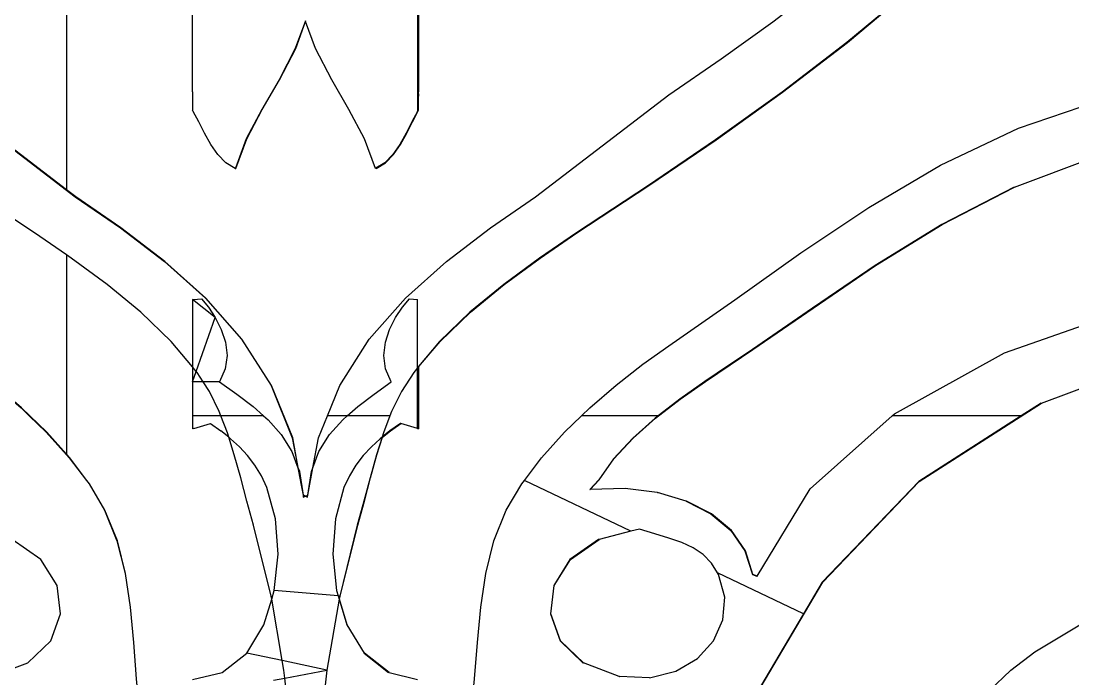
# Model space of a CAD drawing. Header units: inches. Extents: x -2812 to 9774, y -15726 to -746.
# Drawn here: x 3468.53 to 3480.08, y -9218.68 to -9211.46 of the extents above; entities that cross this region are included whole.
import ezdxf

# ---------------------------------------------------------------- set-up
doc = ezdxf.new("R2010")
doc.units = ezdxf.units.IN
doc.header["$LTSCALE"] = 17
doc.header["$MEASUREMENT"] = 0
doc.layers.add('OUTLINE', color=1, linetype='Continuous', lineweight=25)

# ---------------------------------------------------------------- blocks, each defined once
blk = doc.blocks.new('fddd')
for p, q in [((-427.464, -3270.876), (-427.464, -3276.271)), ((-426.081, -3275.194), (-426.08, -3272.648)), ((-423.612, -3272.658), (-423.61, -3275.389)), ((-423.596, -3275.194), (-423.597, -3272.648)), ((-419.707, -3274.426), (-419.155, -3273.999)), ((-418.213, -3274.082), (-418.895, -3274.655)), ((-418.89, -3274.655), (-418.208, -3274.082)), ((-424.841, -3274.415), (-424.953, -3274.719)), ((-424.948, -3274.719), (-424.839, -3274.422)), ((-424.839, -3274.422), (-424.841, -3274.415)), ((-424.73, -3274.719), (-424.839, -3274.422)), ((-420.275, -3274.835), (-419.707, -3274.426)), ((-418.895, -3274.655), (-419.607, -3275.2)), ((-419.602, -3275.2), (-418.89, -3274.655)), ((-418.895, -3274.655), (-418.89, -3274.655)), ((-424.953, -3274.719), (-425.13, -3275.063)), ((-425.126, -3275.063), (-424.948, -3274.719)), ((-424.953, -3274.719), (-424.948, -3274.719)), ((-424.552, -3275.063), (-424.73, -3274.719)), ((-420.85, -3275.227), (-420.275, -3274.835)), ((-425.13, -3275.063), (-425.32, -3275.39)), ((-425.315, -3275.39), (-425.126, -3275.063)), ((-425.13, -3275.063), (-425.126, -3275.063)), ((-424.363, -3275.39), (-424.552, -3275.063)), ((-428.832, -3275.227), (-427.369, -3276.347)), ((-427.464, -3276.271), (-428.827, -3275.227)), ((-426.08, -3275.197), (-426.081, -3275.194)), ((-426.08, -3275.197), (-426.08, -3275.397)), ((-423.598, -3275.217), (-423.61, -3275.389)), ((-423.598, -3275.197), (-423.596, -3275.194)), ((-423.598, -3275.217), (-423.598, -3275.197)), ((-423.598, -3275.397), (-423.598, -3275.217)), ((-422.313, -3276.347), (-420.85, -3275.227)), ((-419.607, -3275.2), (-420.337, -3275.722)), ((-420.332, -3275.722), (-419.602, -3275.2)), ((-419.607, -3275.2), (-419.602, -3275.2)), ((-417.009, -3275.596), (-416.061, -3275.269)), ((-423.61, -3275.389), (-423.611, -3275.4)), ((-426.072, -3275.41), (-426.08, -3275.397)), ((-426.011, -3275.526), (-426.072, -3275.41)), ((-425.32, -3275.39), (-425.49, -3275.711)), ((-425.485, -3275.711), (-425.315, -3275.39)), ((-425.32, -3275.39), (-425.315, -3275.39)), ((-424.192, -3275.711), (-424.363, -3275.39)), ((-423.612, -3275.413), (-423.671, -3275.526)), ((-423.666, -3275.526), (-423.606, -3275.41)), ((-423.612, -3275.413), (-423.61, -3275.41)), ((-423.611, -3275.4), (-423.61, -3275.41)), ((-423.61, -3275.41), (-423.598, -3275.397)), ((-423.606, -3275.41), (-423.61, -3275.41)), ((-423.606, -3275.41), (-423.598, -3275.397)), ((-425.948, -3275.651), (-426.011, -3275.526)), ((-423.671, -3275.526), (-423.734, -3275.651)), ((-423.729, -3275.651), (-423.666, -3275.526)), ((-423.666, -3275.526), (-423.671, -3275.526)), ((-417.866, -3276.002), (-417.009, -3275.596)), ((-425.88, -3275.773), (-425.948, -3275.651)), ((-425.49, -3275.711), (-425.61, -3276.034)), ((-425.607, -3276.036), (-425.485, -3275.711)), ((-425.49, -3275.711), (-425.485, -3275.711)), ((-424.071, -3276.036), (-424.192, -3275.711)), ((-423.734, -3275.651), (-423.803, -3275.773)), ((-423.798, -3275.773), (-423.729, -3275.651)), ((-423.729, -3275.651), (-423.734, -3275.651)), ((-420.337, -3275.722), (-421.073, -3276.223)), ((-421.069, -3276.223), (-420.332, -3275.722)), ((-420.337, -3275.722), (-420.332, -3275.722)), ((-425.803, -3275.884), (-425.88, -3275.773)), ((-423.803, -3275.773), (-423.88, -3275.884)), ((-423.875, -3275.884), (-423.798, -3275.773)), ((-423.798, -3275.773), (-423.803, -3275.773)), ((-425.714, -3275.975), (-425.803, -3275.884)), ((-423.88, -3275.884), (-423.968, -3275.975)), ((-423.963, -3275.975), (-423.875, -3275.884)), ((-423.875, -3275.884), (-423.88, -3275.884)), ((-417.055, -3276.244), (-416.187, -3275.916)), ((-425.611, -3276.036), (-425.714, -3275.975)), ((-425.61, -3276.034), (-425.611, -3276.036)), ((-425.611, -3276.036), (-425.607, -3276.036)), ((-425.61, -3276.034), (-425.607, -3276.036)), ((-424.067, -3276.034), (-424.071, -3276.036)), ((-424.066, -3276.036), (-424.071, -3276.036)), ((-423.968, -3275.975), (-424.067, -3276.034)), ((-424.067, -3276.034), (-424.066, -3276.036)), ((-424.066, -3276.036), (-423.963, -3275.975)), ((-423.963, -3275.975), (-423.968, -3275.975)), ((-418.655, -3276.465), (-417.866, -3276.002)), ((-427.817, -3276.745), (-428.609, -3276.223)), ((-427.364, -3276.347), (-427.464, -3276.271)), ((-421.073, -3276.223), (-421.865, -3276.745)), ((-421.86, -3276.745), (-421.069, -3276.223)), ((-421.073, -3276.223), (-421.069, -3276.223)), ((-417.06, -3276.244), (-417.853, -3276.651)), ((-417.849, -3276.651), (-417.055, -3276.244)), ((-417.06, -3276.244), (-417.055, -3276.244)), ((-427.364, -3276.347), (-427.369, -3276.347)), ((-427.369, -3276.347), (-426.873, -3276.69)), ((-426.868, -3276.69), (-427.364, -3276.347)), ((-422.809, -3276.69), (-422.313, -3276.347)), ((-419.4, -3276.965), (-418.655, -3276.465)), ((-417.853, -3276.651), (-418.585, -3277.104)), ((-418.58, -3277.104), (-417.849, -3276.651)), ((-417.853, -3276.651), (-417.849, -3276.651)), ((-427.464, -3276.986), (-427.817, -3276.745)), ((-426.868, -3276.69), (-426.873, -3276.69)), ((-426.873, -3276.69), (-426.39, -3277.058)), ((-426.385, -3277.058), (-426.868, -3276.69)), ((-423.292, -3277.058), (-422.809, -3276.69)), ((-421.865, -3276.745), (-422.27, -3277.021)), ((-422.265, -3277.021), (-421.86, -3276.745)), ((-421.865, -3276.745), (-421.86, -3276.745)), ((-427.464, -3276.986), (-427.464, -3279.176)), ((-427.413, -3277.021), (-427.464, -3276.986)), ((-420.124, -3277.478), (-419.4, -3276.965)), ((-427.019, -3277.311), (-427.413, -3277.021)), ((-426.39, -3277.058), (-425.94, -3277.462)), ((-426.385, -3277.058), (-426.39, -3277.058)), ((-425.935, -3277.462), (-426.385, -3277.058)), ((-423.742, -3277.462), (-423.292, -3277.058)), ((-422.27, -3277.021), (-422.663, -3277.311)), ((-422.659, -3277.311), (-422.265, -3277.021)), ((-422.27, -3277.021), (-422.265, -3277.021)), ((-418.585, -3277.104), (-419.272, -3277.573)), ((-419.267, -3277.573), (-418.58, -3277.104)), ((-418.585, -3277.104), (-418.58, -3277.104)), ((-426.649, -3277.615), (-427.019, -3277.311)), ((-422.663, -3277.311), (-423.034, -3277.615)), ((-423.029, -3277.615), (-422.659, -3277.311)), ((-422.663, -3277.311), (-422.659, -3277.311)), ((-426.07, -3277.476), (-425.983, -3277.467)), ((-425.983, -3277.467), (-425.906, -3277.56)), ((-425.935, -3277.462), (-425.94, -3277.462)), ((-425.94, -3277.462), (-425.543, -3277.913)), ((-425.538, -3277.913), (-425.935, -3277.462)), ((-424.14, -3277.913), (-423.742, -3277.462)), ((-423.776, -3277.56), (-423.699, -3277.467)), ((-423.699, -3277.467), (-423.612, -3277.476)), ((-425.831, -3277.675), (-426.08, -3277.476)), ((-426.08, -3277.476), (-426.08, -3278.217)), ((-426.08, -3277.476), (-426.07, -3277.476)), ((-425.906, -3277.56), (-425.831, -3277.675)), ((-423.851, -3277.675), (-423.776, -3277.56)), ((-423.612, -3278.228), (-423.612, -3277.476)), ((-420.85, -3277.985), (-420.124, -3277.478)), ((-419.272, -3277.573), (-419.933, -3278.027)), ((-419.928, -3278.027), (-419.267, -3277.573)), ((-419.272, -3277.573), (-419.267, -3277.573)), ((-417.164, -3278.061), (-415.733, -3277.559)), ((-426.315, -3277.936), (-426.649, -3277.615)), ((-426.039, -3278.265), (-425.831, -3277.675)), ((-425.831, -3277.675), (-425.766, -3277.805)), ((-423.916, -3277.805), (-423.851, -3277.675)), ((-423.034, -3277.615), (-423.367, -3277.936)), ((-423.363, -3277.936), (-423.029, -3277.615)), ((-423.034, -3277.615), (-423.029, -3277.615)), ((-425.766, -3277.805), (-425.72, -3277.946)), ((-423.962, -3277.946), (-423.916, -3277.805)), ((-425.538, -3277.913), (-425.543, -3277.913)), ((-425.543, -3277.913), (-425.218, -3278.42)), ((-425.213, -3278.42), (-425.538, -3277.913)), ((-424.465, -3278.42), (-424.14, -3277.913)), ((-426.08, -3278.217), (-426.315, -3277.936)), ((-425.72, -3277.946), (-425.702, -3278.092)), ((-423.98, -3278.092), (-423.962, -3277.946)), ((-423.598, -3278.217), (-423.363, -3277.936)), ((-423.367, -3277.936), (-423.598, -3278.211)), ((-423.367, -3277.936), (-423.363, -3277.936)), ((-421.135, -3278.188), (-420.85, -3277.985)), ((-419.933, -3278.027), (-420.183, -3278.193)), ((-420.178, -3278.193), (-419.928, -3278.027)), ((-419.933, -3278.027), (-419.928, -3278.027)), ((-416.758, -3278.614), (-415.114, -3277.998)), ((-425.702, -3278.092), (-425.721, -3278.239)), ((-423.961, -3278.239), (-423.98, -3278.092)), ((-418.371, -3278.731), (-417.164, -3278.061)), ((-426.08, -3278.217), (-426.08, -3278.379)), ((-426.039, -3278.265), (-426.08, -3278.217)), ((-426.08, -3278.379), (-426.039, -3278.265)), ((-426.03, -3278.276), (-426.039, -3278.265)), ((-425.964, -3278.379), (-426.03, -3278.276)), ((-425.721, -3278.239), (-425.785, -3278.379)), ((-423.898, -3278.379), (-423.961, -3278.239)), ((-423.652, -3278.276), (-423.786, -3278.485)), ((-423.612, -3278.228), (-423.652, -3278.276)), ((-423.598, -3278.211), (-423.612, -3278.228)), ((-423.612, -3278.234), (-423.598, -3278.217)), ((-423.612, -3278.234), (-423.612, -3278.228)), ((-423.612, -3278.339), (-423.612, -3278.234)), ((-423.598, -3278.211), (-423.598, -3278.217)), ((-423.598, -3278.217), (-423.598, -3278.379)), ((-421.428, -3278.416), (-421.135, -3278.188)), ((-420.183, -3278.193), (-420.454, -3278.375)), ((-420.449, -3278.375), (-420.178, -3278.193)), ((-420.183, -3278.193), (-420.178, -3278.193)), ((-426.08, -3278.379), (-426.08, -3278.755)), ((-425.964, -3278.379), (-426.08, -3278.379)), ((-425.785, -3278.379), (-425.964, -3278.379)), ((-425.896, -3278.485), (-425.964, -3278.379)), ((-425.785, -3278.379), (-425.596, -3278.516)), ((-424.086, -3278.516), (-423.898, -3278.379)), ((-423.598, -3278.379), (-423.612, -3278.339)), ((-423.612, -3278.379), (-423.612, -3278.339)), ((-423.612, -3278.379), (-423.598, -3278.379)), ((-423.612, -3278.755), (-423.612, -3278.379)), ((-423.598, -3278.379), (-423.598, -3278.755)), ((-420.454, -3278.375), (-420.731, -3278.572)), ((-420.726, -3278.572), (-420.449, -3278.375)), ((-420.454, -3278.375), (-420.449, -3278.375)), ((-428.254, -3278.416), (-427.964, -3278.667)), ((-427.959, -3278.667), (-428.249, -3278.416)), ((-425.788, -3278.707), (-425.896, -3278.485)), ((-425.213, -3278.42), (-425.218, -3278.42)), ((-425.218, -3278.42), (-424.985, -3278.994)), ((-424.98, -3278.994), (-425.213, -3278.42)), ((-424.6, -3278.755), (-424.465, -3278.42)), ((-423.786, -3278.485), (-423.895, -3278.707)), ((-421.719, -3278.667), (-421.428, -3278.416)), ((-425.596, -3278.516), (-425.416, -3278.652)), ((-424.266, -3278.652), (-424.086, -3278.516)), ((-420.995, -3278.781), (-420.726, -3278.572)), ((-420.731, -3278.572), (-420.966, -3278.755)), ((-420.731, -3278.572), (-420.726, -3278.572)), ((-418.101, -3279.476), (-416.758, -3278.614)), ((-416.763, -3278.614), (-416.982, -3278.755)), ((-416.763, -3278.614), (-416.758, -3278.614)), ((-427.959, -3278.667), (-427.964, -3278.667)), ((-427.964, -3278.667), (-427.873, -3278.755)), ((-427.868, -3278.755), (-427.959, -3278.667)), ((-425.769, -3278.755), (-425.788, -3278.707)), ((-425.416, -3278.652), (-425.3, -3278.755)), ((-424.382, -3278.755), (-424.266, -3278.652)), ((-423.895, -3278.707), (-423.913, -3278.755)), ((-421.81, -3278.755), (-421.719, -3278.667)), ((-418.397, -3278.755), (-418.371, -3278.731)), ((-427.873, -3278.755), (-427.868, -3278.755)), ((-427.873, -3278.755), (-427.687, -3278.934)), ((-427.682, -3278.934), (-427.868, -3278.755)), ((-426.08, -3278.755), (-426.08, -3278.898)), ((-425.769, -3278.755), (-426.08, -3278.755)), ((-426.065, -3278.894), (-425.884, -3278.836)), ((-425.884, -3278.836), (-425.77, -3278.92)), ((-425.3, -3278.755), (-425.769, -3278.755)), ((-425.698, -3278.94), (-425.769, -3278.755)), ((-425.3, -3278.755), (-425.251, -3278.797)), ((-425.251, -3278.797), (-425.107, -3278.959)), ((-424.697, -3278.994), (-424.6, -3278.755)), ((-424.382, -3278.755), (-424.6, -3278.755)), ((-424.575, -3278.959), (-424.431, -3278.797)), ((-424.431, -3278.797), (-424.382, -3278.755)), ((-423.913, -3278.755), (-424.382, -3278.755)), ((-423.913, -3278.755), (-423.984, -3278.94)), ((-423.798, -3278.836), (-423.913, -3278.92)), ((-423.908, -3278.92), (-423.795, -3278.837)), ((-423.795, -3278.837), (-423.798, -3278.836)), ((-423.612, -3278.894), (-423.795, -3278.837)), ((-423.612, -3278.755), (-423.598, -3278.755)), ((-423.612, -3278.893), (-423.612, -3278.755)), ((-423.598, -3278.755), (-423.598, -3278.898)), ((-421.996, -3278.934), (-421.81, -3278.755)), ((-420.966, -3278.755), (-421.81, -3278.755)), ((-421, -3278.781), (-421.247, -3279)), ((-421.243, -3279), (-420.995, -3278.781)), ((-420.966, -3278.755), (-421, -3278.781)), ((-421, -3278.781), (-420.995, -3278.781)), ((-419.297, -3279.555), (-418.397, -3278.755)), ((-416.982, -3278.755), (-418.397, -3278.755)), ((-416.982, -3278.755), (-418.106, -3279.476)), ((-427.682, -3278.934), (-427.687, -3278.934)), ((-427.687, -3278.934), (-427.464, -3279.181)), ((-427.464, -3279.176), (-427.682, -3278.934)), ((-426.065, -3278.894), (-426.08, -3278.898)), ((-425.682, -3278.989), (-425.77, -3278.92)), ((-425.682, -3278.989), (-425.698, -3278.94)), ((-425.107, -3278.959), (-424.991, -3279.145)), ((-424.692, -3279.145), (-424.575, -3278.959)), ((-423.984, -3278.94), (-424, -3278.989)), ((-423.995, -3278.989), (-423.908, -3278.92)), ((-423.913, -3278.92), (-423.994, -3278.984)), ((-423.908, -3278.92), (-423.913, -3278.92)), ((-423.612, -3278.893), (-423.598, -3278.898)), ((-423.612, -3278.894), (-423.612, -3278.893)), ((-423.612, -3278.894), (-423.598, -3278.898)), ((-422.248, -3279.214), (-421.996, -3278.934)), ((-425.663, -3279.005), (-425.682, -3278.989)), ((-425.622, -3279.183), (-425.682, -3278.989)), ((-425.565, -3279.095), (-425.663, -3279.005)), ((-424.98, -3278.994), (-424.985, -3278.994)), ((-424.985, -3278.994), (-424.929, -3279.298)), ((-424.919, -3279.323), (-424.98, -3278.994)), ((-424.758, -3279.323), (-424.697, -3278.994)), ((-424.019, -3279.005), (-424.117, -3279.095)), ((-424, -3278.989), (-424.061, -3279.183)), ((-424.056, -3279.183), (-423.995, -3278.989)), ((-424, -3278.989), (-424.019, -3279.005)), ((-423.994, -3278.984), (-424, -3278.989)), ((-423.995, -3278.989), (-423.994, -3278.984)), ((-421.247, -3279), (-421.458, -3279.226)), ((-421.454, -3279.226), (-421.243, -3279)), ((-421.247, -3279), (-421.243, -3279)), ((-427.464, -3279.176), (-427.464, -3279.181)), ((-427.429, -3279.214), (-427.464, -3279.176)), ((-427.464, -3279.181), (-427.434, -3279.214)), ((-425.552, -3279.434), (-425.622, -3279.183)), ((-425.476, -3279.191), (-425.565, -3279.095)), ((-425.395, -3279.296), (-425.476, -3279.191)), ((-424.991, -3279.145), (-424.924, -3279.323)), ((-424.758, -3279.323), (-424.692, -3279.145)), ((-424.207, -3279.191), (-424.287, -3279.296)), ((-424.117, -3279.095), (-424.207, -3279.191)), ((-424.061, -3279.183), (-424.13, -3279.434)), ((-424.125, -3279.434), (-424.056, -3279.183)), ((-424.061, -3279.183), (-424.056, -3279.183)), ((-427.429, -3279.214), (-427.434, -3279.214)), ((-427.434, -3279.214), (-427.245, -3279.463)), ((-427.242, -3279.462), (-427.429, -3279.214)), ((-425.325, -3279.411), (-425.395, -3279.296)), ((-424.919, -3279.323), (-424.929, -3279.298)), ((-424.929, -3279.298), (-424.924, -3279.323)), ((-424.287, -3279.296), (-424.358, -3279.411)), ((-422.436, -3279.462), (-422.248, -3279.214)), ((-421.458, -3279.226), (-421.619, -3279.458)), ((-421.614, -3279.458), (-421.454, -3279.226)), ((-421.458, -3279.226), (-421.454, -3279.226)), ((-425.264, -3279.541), (-425.325, -3279.411)), ((-424.924, -3279.323), (-424.909, -3279.364)), ((-424.924, -3279.323), (-424.867, -3279.624)), ((-424.904, -3279.364), (-424.919, -3279.323)), ((-424.909, -3279.364), (-424.904, -3279.364)), ((-424.909, -3279.364), (-424.891, -3279.479)), ((-424.863, -3279.624), (-424.904, -3279.364)), ((-424.815, -3279.624), (-424.758, -3279.323)), ((-424.815, -3279.624), (-424.774, -3279.364)), ((-424.774, -3279.364), (-424.758, -3279.323)), ((-424.358, -3279.411), (-424.418, -3279.541)), ((-427.245, -3279.463), (-427.242, -3279.462)), ((-427.245, -3279.463), (-427.217, -3279.501)), ((-427.212, -3279.501), (-427.242, -3279.462)), ((-427.217, -3279.501), (-427.047, -3279.79)), ((-427.212, -3279.501), (-427.217, -3279.501)), ((-427.042, -3279.79), (-427.212, -3279.501)), ((-425.484, -3279.692), (-425.552, -3279.434)), ((-425.171, -3279.884), (-425.264, -3279.541)), ((-424.891, -3279.479), (-424.867, -3279.624)), ((-424.863, -3279.624), (-424.891, -3279.479)), ((-424.418, -3279.541), (-424.512, -3279.884)), ((-424.13, -3279.434), (-424.199, -3279.692)), ((-424.194, -3279.692), (-424.125, -3279.434)), ((-424.13, -3279.434), (-424.125, -3279.434)), ((-422.636, -3279.79), (-422.465, -3279.501)), ((-422.465, -3279.501), (-422.436, -3279.462)), ((-421.267, -3280.021), (-422.436, -3279.462)), ((-421.619, -3279.458), (-421.718, -3279.562)), ((-421.713, -3279.561), (-421.614, -3279.458)), ((-421.619, -3279.458), (-421.614, -3279.458)), ((-418.106, -3279.476), (-419.166, -3280.582)), ((-419.161, -3280.582), (-418.101, -3279.476)), ((-418.106, -3279.476), (-418.101, -3279.476)), ((-424.867, -3279.624), (-424.863, -3279.625)), ((-424.867, -3279.624), (-424.865, -3279.645)), ((-424.867, -3279.624), (-424.863, -3279.624)), ((-424.865, -3279.645), (-424.841, -3279.635)), ((-424.839, -3279.634), (-424.863, -3279.624)), ((-424.863, -3279.625), (-424.863, -3279.624)), ((-424.863, -3279.625), (-424.841, -3279.635)), ((-424.841, -3279.635), (-424.839, -3279.634)), ((-424.841, -3279.635), (-424.818, -3279.645)), ((-424.839, -3279.634), (-424.815, -3279.624)), ((-424.818, -3279.645), (-424.815, -3279.624)), ((-421.718, -3279.562), (-421.713, -3279.561)), ((-421.331, -3279.552), (-421.713, -3279.561)), ((-420.98, -3279.596), (-421.331, -3279.552)), ((-420.98, -3279.596), (-420.975, -3279.596)), ((-420.661, -3279.689), (-420.975, -3279.596)), ((-419.882, -3280.514), (-419.297, -3279.555)), ((-425.41, -3279.956), (-425.484, -3279.692)), ((-424.199, -3279.692), (-424.272, -3279.956)), ((-424.267, -3279.956), (-424.194, -3279.692)), ((-424.199, -3279.692), (-424.194, -3279.692)), ((-420.661, -3279.689), (-420.656, -3279.689)), ((-420.661, -3279.689), (-420.388, -3279.829)), ((-420.383, -3279.829), (-420.656, -3279.689)), ((-427.047, -3279.79), (-426.911, -3280.128)), ((-427.042, -3279.79), (-427.047, -3279.79)), ((-426.906, -3280.128), (-427.042, -3279.79)), ((-425.142, -3280.273), (-425.171, -3279.884)), ((-424.512, -3279.884), (-424.54, -3280.273)), ((-422.771, -3280.128), (-422.636, -3279.79)), ((-420.388, -3279.829), (-420.169, -3280.012)), ((-420.388, -3279.829), (-420.383, -3279.829)), ((-420.164, -3280.012), (-420.383, -3279.829)), ((-425.217, -3280.733), (-425.41, -3279.956)), ((-424.272, -3279.956), (-424.465, -3280.733)), ((-424.461, -3280.733), (-424.267, -3279.956)), ((-424.272, -3279.956), (-424.267, -3279.956)), ((-421.173, -3279.997), (-421.267, -3280.021)), ((-421.003, -3280.049), (-421.173, -3279.997)), ((-427.746, -3280.33), (-428.061, -3280.11)), ((-421.622, -3280.11), (-421.936, -3280.33)), ((-421.931, -3280.33), (-421.617, -3280.11)), ((-421.617, -3280.11), (-421.622, -3280.11)), ((-421.267, -3280.021), (-421.617, -3280.11)), ((-420.849, -3280.096), (-421.003, -3280.049)), ((-420.709, -3280.144), (-420.849, -3280.096)), ((-420.169, -3280.012), (-420.014, -3280.235)), ((-420.169, -3280.012), (-420.164, -3280.012)), ((-420.01, -3280.235), (-420.164, -3280.012)), ((-426.911, -3280.128), (-426.822, -3280.484)), ((-426.906, -3280.128), (-426.911, -3280.128)), ((-426.818, -3280.484), (-426.906, -3280.128)), ((-422.86, -3280.484), (-422.771, -3280.128)), ((-420.584, -3280.202), (-420.709, -3280.144)), ((-420.475, -3280.275), (-420.584, -3280.202)), ((-420.014, -3280.235), (-420.01, -3280.235)), ((-420.014, -3280.235), (-419.933, -3280.495)), ((-419.928, -3280.495), (-420.01, -3280.235)), ((-427.569, -3280.616), (-427.746, -3280.33)), ((-425.183, -3280.673), (-425.142, -3280.273)), ((-424.54, -3280.273), (-424.499, -3280.673)), ((-421.936, -3280.33), (-422.113, -3280.616)), ((-422.108, -3280.616), (-421.931, -3280.33)), ((-421.936, -3280.33), (-421.931, -3280.33)), ((-420.382, -3280.37), (-420.475, -3280.275)), ((-420.317, -3280.476), (-420.382, -3280.37)), ((-426.822, -3280.484), (-426.767, -3280.855)), ((-426.818, -3280.484), (-426.822, -3280.484)), ((-426.762, -3280.855), (-426.818, -3280.484)), ((-422.916, -3280.855), (-422.86, -3280.484)), ((-419.371, -3280.928), (-420.317, -3280.476)), ((-420.305, -3280.495), (-420.317, -3280.476)), ((-420.234, -3280.745), (-420.305, -3280.495)), ((-419.961, -3281.932), (-419.161, -3280.582)), ((-419.933, -3280.495), (-419.928, -3280.495)), ((-419.933, -3280.495), (-419.883, -3280.516)), ((-419.882, -3280.514), (-419.928, -3280.495)), ((-419.883, -3280.516), (-419.882, -3280.514)), ((-419.166, -3280.582), (-419.371, -3280.928)), ((-419.166, -3280.582), (-419.161, -3280.582)), ((-427.532, -3280.927), (-427.569, -3280.616)), ((-425.211, -3280.766), (-425.183, -3280.673)), ((-424.482, -3280.732), (-425.183, -3280.673)), ((-424.499, -3280.673), (-424.482, -3280.732)), ((-422.113, -3280.616), (-422.15, -3280.927)), ((-422.145, -3280.927), (-422.108, -3280.616)), ((-422.113, -3280.616), (-422.108, -3280.616)), ((-425.296, -3281.047), (-425.211, -3280.766)), ((-425.211, -3280.766), (-425.217, -3280.733)), ((-425.095, -3281.442), (-425.211, -3280.766)), ((-424.471, -3280.766), (-424.605, -3281.546)), ((-424.465, -3280.733), (-424.482, -3280.732)), ((-424.482, -3280.732), (-424.471, -3280.766)), ((-424.469, -3280.756), (-424.471, -3280.766)), ((-424.471, -3280.766), (-424.386, -3281.047)), ((-424.465, -3280.733), (-424.469, -3280.756)), ((-424.466, -3280.766), (-424.469, -3280.756)), ((-424.466, -3280.766), (-424.461, -3280.733)), ((-424.381, -3281.047), (-424.466, -3280.766)), ((-424.465, -3280.733), (-424.461, -3280.733)), ((-420.256, -3280.993), (-420.234, -3280.745)), ((-427.638, -3281.224), (-427.532, -3280.927)), ((-426.767, -3280.855), (-426.73, -3281.241)), ((-426.762, -3280.855), (-426.767, -3280.855)), ((-426.725, -3281.241), (-426.762, -3280.855)), ((-422.952, -3281.241), (-422.916, -3280.855)), ((-422.15, -3280.927), (-422.145, -3280.927)), ((-422.15, -3280.927), (-422.045, -3281.224)), ((-422.04, -3281.224), (-422.145, -3280.927)), ((-419.371, -3280.928), (-419.966, -3281.932)), ((-425.486, -3281.359), (-425.296, -3281.047)), ((-424.381, -3281.047), (-424.386, -3281.047)), ((-424.386, -3281.047), (-424.197, -3281.359)), ((-424.192, -3281.359), (-424.381, -3281.047)), ((-420.36, -3281.223), (-420.256, -3280.993)), ((-416.833, -3281.345), (-416.19, -3280.961)), ((-427.888, -3281.467), (-427.638, -3281.224)), ((-426.73, -3281.241), (-426.699, -3281.64)), ((-426.725, -3281.241), (-426.73, -3281.241)), ((-426.695, -3281.64), (-426.725, -3281.241)), ((-422.983, -3281.64), (-422.952, -3281.241)), ((-422.045, -3281.224), (-422.04, -3281.224)), ((-422.045, -3281.224), (-421.794, -3281.467)), ((-421.789, -3281.467), (-422.04, -3281.224)), ((-420.537, -3281.417), (-420.36, -3281.223)), ((-425.755, -3281.574), (-425.486, -3281.359)), ((-425.095, -3281.442), (-425.486, -3281.359)), ((-424.196, -3281.36), (-424.197, -3281.359)), ((-424.196, -3281.36), (-424.192, -3281.359)), ((-424.196, -3281.36), (-423.928, -3281.574)), ((-423.923, -3281.574), (-424.192, -3281.359)), ((-417.094, -3281.545), (-416.833, -3281.345)), ((-428.287, -3281.615), (-427.888, -3281.467)), ((-424.605, -3281.546), (-425.095, -3281.442)), ((-425.077, -3281.546), (-425.095, -3281.442)), ((-421.794, -3281.467), (-421.789, -3281.467)), ((-421.396, -3281.615), (-421.789, -3281.467)), ((-420.775, -3281.558), (-420.537, -3281.417)), ((-426.08, -3281.65), (-425.755, -3281.574)), ((-425.067, -3281.633), (-425.077, -3281.546)), ((-425.067, -3281.633), (-424.605, -3281.546)), ((-424.605, -3281.546), (-424.699, -3282.389)), ((-423.923, -3281.574), (-423.928, -3281.574)), ((-423.923, -3281.574), (-423.612, -3281.648)), ((-421.396, -3281.615), (-421.391, -3281.615)), ((-421.064, -3281.629), (-421.391, -3281.615)), ((-421.064, -3281.629), (-420.775, -3281.558)), ((-417.334, -3281.774), (-417.094, -3281.545)), ((-426.699, -3281.64), (-426.661, -3282.048)), ((-426.695, -3281.64), (-426.699, -3281.64)), ((-426.656, -3282.048), (-426.695, -3281.64)), ((-425.19, -3281.656), (-425.067, -3281.633)), ((-424.983, -3282.389), (-425.067, -3281.633)), ((-423.022, -3282.048), (-422.983, -3281.64))]:
    blk.add_line(p, q)

msp = doc.modelspace()

# ---------------------------------------------------------------- block references
at = {"layer": 'OUTLINE'}
msp.add_blockref('fddd', (3896.495, -5937.038), dxfattribs=at)

doc.saveas('drawing.dxf')
